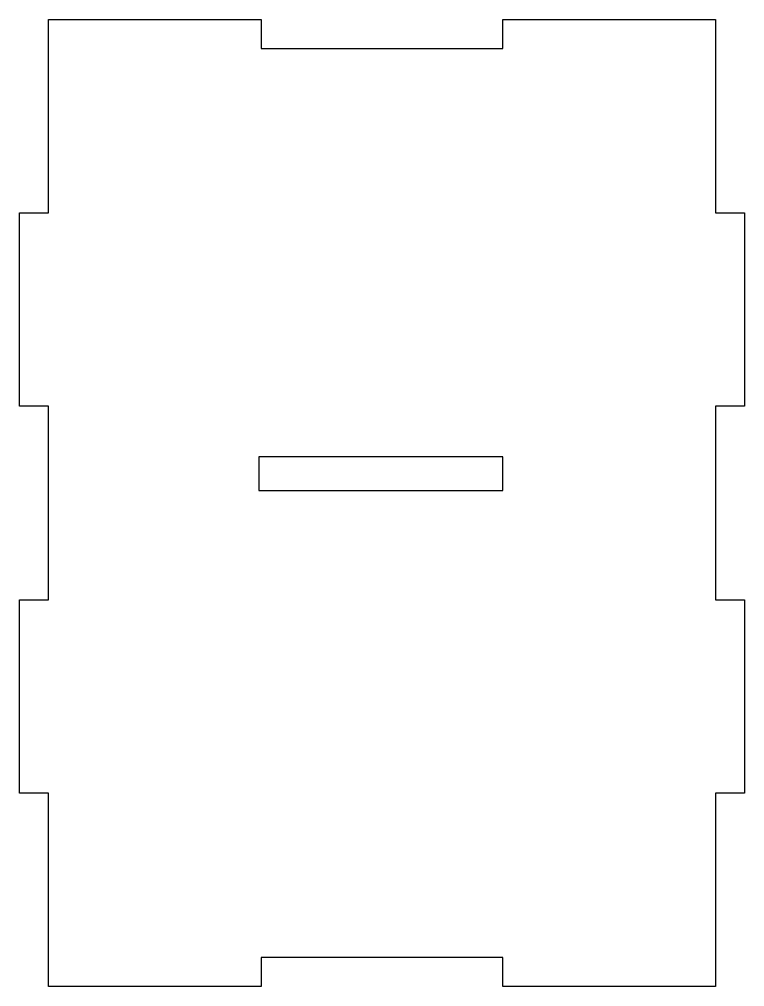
# Model space of a CAD drawing. Header units: millimetres. Extents: x -75 to 0, y 0 to 100.
import ezdxf

# ---------------------------------------------------------------- set-up
doc = ezdxf.new("R2010")
doc.units = ezdxf.units.MM
doc.layers.get('0').update_dxf_attribs({"linetype": 'CONTINUOUS'})

msp = doc.modelspace()

# ---------------------------------------------------------------- linework, layer by layer
for points in [[(-50, 100), (-50, 97), (-25, 97), (-25, 100), (-3, 100), (-3, 80), (0, 80), (0, 60), (-3, 60), (-3, 40), (0, 40), (0, 20), (-3, 20), (-3, 0), (-25, 0), (-25, 3), (-50, 3), (-50, 0), (-72, 0), (-72, 20), (-75, 20), (-75, 40), (-72, 40), (-72, 60), (-75, 60), (-75, 80), (-72, 80), (-72, 100)], [(-50.22, 54.78), (-50.22, 51.28), (-25, 51.28), (-25, 54.78)]]:
    msp.add_lwpolyline(points, close=True)

doc.saveas('drawing.dxf')
